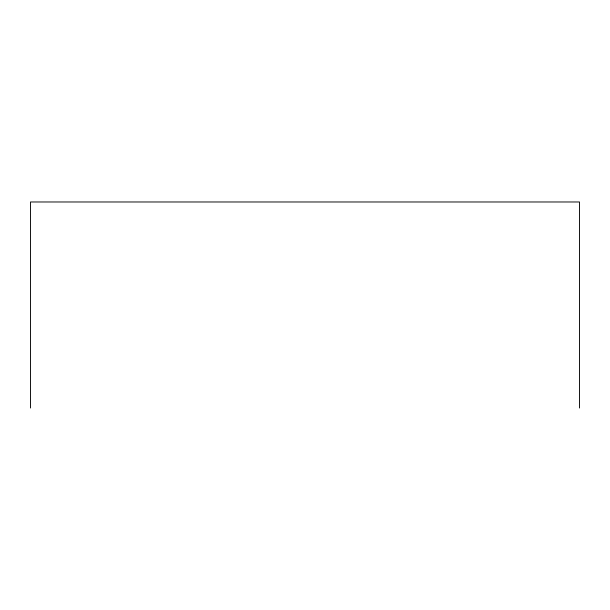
<?xml version="1.0" encoding="UTF-8"?>
<svg xmlns="http://www.w3.org/2000/svg" width="610" height="610" viewBox="0 0 610 610"><rect width="100%" height="100%" fill="white"/><g stroke="black" fill="none" stroke-linecap="round" stroke-linejoin="round"><path stroke-width="0.91" d="M579.5 408.021L579.5 201.979L30.5 201.979L30.5 408.021"/></g></svg>
